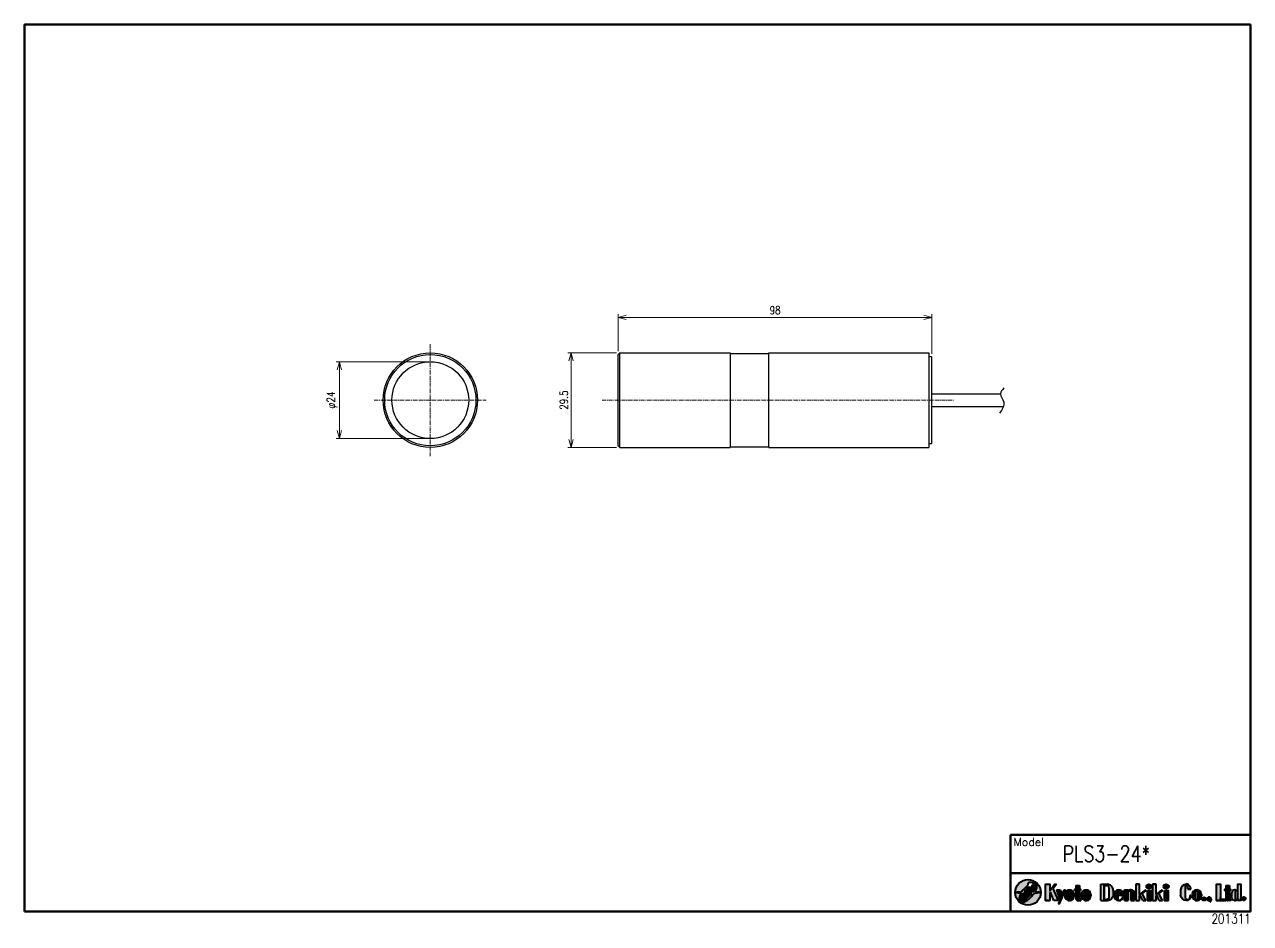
# Model space of a CAD drawing. Header units: millimetres. Extents: x 4 to 387, y 0 to 281.
import ezdxf

# ---------------------------------------------------------------- set-up
doc = ezdxf.new("R2010")
doc.units = ezdxf.units.MM
doc.linetypes.add('CENTER', pattern=[2, 1.25, -0.25, 0.25, -0.25])
doc.layers.get('0').update_dxf_attribs({"lineweight": 30})
doc.layers.get('Defpoints').update_dxf_attribs({"lineweight": 9})
for name, color, linetype, lineweight in [('0 @ 1', 7, 'Continuous', 30), ('2KD_寸法１', 7, 'Continuous', 15), ('2KD_寸法１ @ 1', 7, 'Continuous', 15), ('AUX', 7, 'Continuous', 40)]:
    doc.layers.add(name, color=color, linetype=linetype, lineweight=lineweight)
doc.styles.get("Standard").update_dxf_attribs({"font": 'simplex.shx', "width": 0.8, "bigfont": 'extfont.shx'})
doc.dimstyles.new('KD-STD', dxfattribs={"dimscale": 0, "dimtxt": 2.5, "dimasz": 2.5, "dimexe": 1, "dimexo": 1, "dimgap": 1, "dimtad": 1, "dimdsep": 46, "dimtxsty": 'Standard', "dimblk": 'OPEN30', "dimcen": 0, "dimadec": 0, "dimazin": 0, "dimtfac": 1, "dimtmove": 0, "dimatfit": 3, "dimldrblk": 'OPEN30', "dimfxl": 1, "dimtfill": 1, "dimtolj": 1, "dimtzin": 0, "dimlwd": 15, "dimlwe": 15, "dimarcsym": 0})

# ---------------------------------------------------------------- blocks, each defined once
blk = doc.blocks.new('A$C58A435ED')
h = blk.add_hatch(color=256)
edge = h.paths.add_edge_path()
edge.add_ellipse((3.773587198117354, 4.196817087367676), major_axis=(2.361812504366488, 2.716954488801899), ratio=0.3819444444444653, start_angle=36.91420710907818, end_angle=132.4984448425061, ccw=False)
edge.add_arc((4.65000007218421, 6.399999378670387), 0.7500000000000107, 47.716325140725814, 192.9194600169402, ccw=False)
edge.add_ellipse((3.773587198117354, 4.196817087367676), major_axis=(2.361812504366659, 2.716954488802064), ratio=0.3819444444444362, start_angle=355.11932142212606, end_angle=374.4018947975413, ccw=False)
edge.add_ellipse((4.226412946251002, 3.803181669973355), major_axis=(2.361812504366308, 2.716954488802097), ratio=0.3819444444444228, start_angle=320.8704270941839, end_angle=364.8806785778694, ccw=False)
edge.add_arc((4.000000072180421, -35.9000006213288), 40.09999999999967, 84.27518954777139, 86.89867012710249, ccw=False)
edge.add_arc((4.000000072184041, 3.999999378670507), 3.999999999999948, 2.29e-13, 180.0000000000002)
edge.add_arc((4.000000072404037, -35.90000062387292), 40.10000000255265, 92.83887678115929, 95.7248104521737, ccw=False)
h = blk.add_hatch(color=256)
edge = h.paths.add_edge_path()
edge.add_arc((4.000000072184093, 3.999999378670505), 4, 180, 360)
edge.add_arc((4.000000072183813, 43.89999937867018), 40.09999999999969, 272.8388767810273, 275.7248104522239, ccw=False)
edge.add_ellipse((4.226412946251002, 3.803181669973355), major_axis=(2.361812504366427, 2.716954488802093), ratio=0.3819444444444074, start_angle=175.1193214221273, end_angle=312.49844484255107, ccw=False)
edge.add_ellipse((3.773587198117354, 4.196817087367676), major_axis=(2.361812504366707, 2.716954488802058), ratio=0.3819444444444306, start_angle=140.8704270940551, end_angle=184.8806785778792, ccw=False)
edge.add_arc((4.000000071549385, 43.89999937191472), 40.0999999932146, 264.27518954771597, 266.89867012749494, ccw=False)
h = blk.add_hatch(color=256)
edge = h.paths.add_edge_path(flags=17)
edge.add_ellipse((4.226412946251002, 3.803181669973355), major_axis=(2.361812504366427, 2.716954488802093), ratio=0.3819444444444074, start_angle=130.1847318245594, end_angle=175.1193214221273)
edge.add_ellipse((3.773587198117354, 4.196817087367676), major_axis=(2.361812504366707, 2.716954488802058), ratio=0.3819444444444306, start_angle=184.8806785778791, end_angle=296.5044053362664)
edge.add_arc((4.00000007189953, 43.89999937834407), 40.0999999996636, 267.87584705502576, 271.7647178677285, ccw=False)
h = blk.add_hatch(color=256)
edge = h.paths.add_edge_path(flags=17)
edge.add_ellipse((3.773587198117354, 4.196817087367676), major_axis=(2.361812504366659, 2.716954488802064), ratio=0.3819444444444362, start_angle=310.1847318245495, end_angle=355.1193214221261)
edge.add_ellipse((4.226412946251002, 3.803181669973355), major_axis=(2.361812504366308, 2.716954488802097), ratio=0.3819444444444228, start_angle=364.8806785778694, end_angle=376.9172569597255)
edge.add_arc((4.64590059936633, 6.440648230716468), 0.7832318979547827, -118.93200922835058, 3.650290310823493, ccw=False)
edge.add_ellipse((4.226412946251002, 3.803181669973355), major_axis=(2.361812504366481, 2.716954488802258), ratio=0.3819444444443969, start_angle=39.80897284039416, end_angle=116.5044053354679)
edge.add_arc((4.000000072202564, -35.90000062130313), 40.09999999997294, 87.87584705466139, 91.76471786731457, ccw=False)
blk.add_circle((4.000000072184093, 3.999999378670509), 4)
for centre, radius, start, end in [((4.000000072403906, -35.90000062387293), 40.10000000255266, 92.83887678115978, 95.72481045217431), ((4.000000071594456, 43.8999993719102), 40.09999999321459, 264.2751895476506, 266.8986701274294), ((4.000000072184036, -35.90000062130243), 40.09999999997295, 87.87584705463547, 91.76471786728702), ((4.65000007218407, 6.399999378670521), 0.7500000000000107, 46.19320078363318, 192.9194600169539), ((4.645900599366655, 6.44064823071632), 0.7832318979547827, 241.0679907715483, 3.650290310844553), ((4.000000072184093, 43.8999993786702), 40.09999999999969, 272.8388767810261, 275.7248104522234), ((4.000000072184093, -35.90000062132919), 40.09999999999969, 84.2751895477766, 86.89867012710823), ((4.000000072178096, 43.89999937833407), 40.09999999966357, 267.8758470546274, 271.7647178673098)]:
    blk.add_arc(centre, radius, start, end)
for centre, major_axis, ratio, start_param, end_param in [((3.773587198117354, 4.196817087367676), (2.361812504366706, 2.716954488802057), 0.3819444444444307, 2.009737126425152, 4.90060175554776), ((4.226412946251002, 3.803181669973355), (2.361812504366427, 2.716954488802093), 0.3819444444444074, 1.882850231053828, 5.04903576379776), ((3.773587198117354, 4.196817087367676), (2.361812504366488, 2.716954488801899), 0.3819444444444653, 1.100419841322928, 1.907443110207523), ((4.226412946251002, 3.803181669973355), (2.361812504366481, 2.716954488802258), 0.3819444444443969, 1.141079770981902, 1.759009101951536), ((3.773587198117354, 4.196817087367676), (2.361812504366659, 2.716954488802064), 0.3819444444444362, 5.024442884643541, 6.875096460284401), ((4.226412946251002, 3.803181669973355), (2.361812504366308, 2.716954488802097), 0.3819444444444228, 5.151329780016704, 6.969419591022086)]:
    blk.add_ellipse(centre, major_axis=major_axis, ratio=ratio, start_param=start_param, end_param=end_param)
blk = doc.blocks.new('A$C7F8063EA')
for points in [[(2.398777864283431, 4.829663306420513), (3.406328365880199, 6.169453883368078), (2.921754663084811, 6.169453883368085), (1.291720739670836, 4.051868400267174), (1.291720739670836, 6.170772863426478), (1.1133674889e-06, 6.170772863426471), (1.1133674889e-06, 1.050815427120141), (1.291720739670836, 1.050815427120141), (1.291720739670836, 3.357553768141244), (1.525719458847731, 3.668713634047847), (2.591814308545053, 1.057822508680139), (4.056205566284461, 1.057822508680146)], [(4.514313398489295, 1.134349005860251), (4.055858601252566, 5.019028322e-07), (4.378142334187486, 5.019028322e-07), (6.169417419713028, 4.408012072126439), (5.837386979518782, 4.40801207212644), (5.183398294731592, 2.789856714902839), (4.539052240885665, 4.408012072126438), (3.400905575323575, 4.408012072126438)], [(28.2337426024219, 6.170772863426464), (28.2337426024219, 1.050815427120142), (29.36610001997861, 1.050815427120141), (29.36610001997861, 2.640654124072921), (29.54453348874947, 2.786386900192896), (30.33980663270284, 1.050815427120113), (31.31894397160024, 1.050815427120113), (30.19566787494091, 3.318190840230171), (31.31251927078347, 4.230361945521053), (31.1496955754422, 4.408012072126442), (29.36610001997859, 2.99519422866465), (29.36610001997861, 6.170772863426463)], [(31.7998258105149, 4.229761809594492), (31.7998258105149, 1.050815427120141), (32.941005496245, 1.050815427120141), (32.941005496245, 4.229761809594492)], [(33.41618775227426, 6.170772863426464), (33.41618775227426, 1.050815427120142), (34.54854516983096, 1.050815427120141), (34.54854516983096, 2.640654124072923), (34.72697863860179, 2.786386900192901), (35.52225178255519, 1.050815427120127), (36.50138912145259, 1.05081542712012), (35.3781130247933, 3.318190840230151), (36.49496442063583, 4.23036194552105), (36.33214072529455, 4.408012072126442), (34.54854516983095, 2.995194228664646), (34.54854516983096, 6.170772863426464)], [(37.15768712419095, 4.229761809594491), (37.15768712419095, 1.050815427120141), (38.29886680992104, 1.050815427120141), (38.29886680992104, 4.229761809594492)], [(53.38047412418291, 6.170772863426464), (53.38047412418291, 1.050815427120141), (54.68106029502587, 1.050815427120141), (56.29751894606171, 1.050815427120142), (56.2975189460617, 1.410965188043746), (54.68106029502588, 1.410965188043746), (54.68106029502586, 6.170772863426464)]]:
    blk.add_hatch(color=256).paths.add_polyline_path(points)
h = blk.add_hatch(color=256)
h.paths.add_polyline_path([(6.000321070772656, 2.499626550424913, 0.9930558690252096), (8.918576991429632, 2.499862088220886), (8.918509413660729, 2.92878370181117, 1.006911414223633), (6.000321070772656, 2.948883291135963)])
h.paths.add_polyline_path([(7.130185689228994, 3.905856913461114, -1.045169310724598), (7.77891868472426, 3.87718728444978), (7.77891868472426, 1.587942342862924, -1.045169310724602), (7.130185689228994, 1.559272713851591)], flags=16)
h = blk.add_hatch(color=256)
edge = h.paths.add_edge_path()
edge.add_line((9.410215178256747, 4.230645526233281), (9.410215178256747, 1.759668284966215))
edge.add_ellipse((10.04980428069029, 1.75966828496621), major_axis=(4.547e-13, 0.7088528578460683), ratio=0.9022875415597713, start_angle=90.00000000003674, end_angle=180.0000000000367)
edge.add_line((10.04980428069029, 1.050815427120141), (11.02797277711079, 1.050815427120142))
edge.add_line((11.02797277711079, 1.050815427120142), (11.02797277711079, 1.40698119093291))
edge.add_ellipse((11.0280585437481, 1.935287182282309), major_axis=(2.477e-13, -0.528314164912672), ratio=0.9180339373020796, start_angle=270, end_angle=359.9999999999731, ccw=False)
edge.add_line((10.54304821080086, 1.93528718228209), (10.54304821080086, 4.230645526233274))
edge.add_line((10.54304821080086, 4.230645526233274), (10.86662624025985, 4.230645526233274))
edge.add_line((10.86662624025985, 4.230645526233274), (10.86662624025985, 4.585329156267562))
edge.add_line((10.86662624025985, 4.585329156267562), (10.54304821080086, 4.585329156267562))
edge.add_line((10.54304821080086, 4.585329156267562), (10.54304821080086, 5.814038219401482))
edge.add_line((10.54304821080086, 5.814038219401482), (9.410215178256747, 5.814038219401481))
edge.add_line((9.410215178256747, 5.814038219401481), (9.410215178256747, 4.585329156267562))
edge.add_line((9.410215178256747, 4.585329156267562), (9.089058107054825, 4.585329156267562))
edge.add_line((9.089058107054825, 4.585329156267562), (9.089058107054825, 4.230645526233274))
edge.add_line((9.089058107054825, 4.230645526233274), (9.410215178256747, 4.230645526233281))
h = blk.add_hatch(color=256)
h.paths.add_polyline_path([(12.65960897724608, 4.408012072126425), (12.63950891116084, 4.408012072126425, 0.4121976711162861), (11.19039555284587, 2.948883291135956), (11.19039555284587, 2.499626550424916, 0.9930558690252096), (14.10865147350284, 2.499862088220879), (14.10858389573397, 2.928783701811163, 0.416232331284715)])
h.paths.add_polyline_path([(12.32026017130221, 3.905856913461107, -1.045169310724598), (12.96899316679747, 3.877187284449773), (12.96899316679747, 1.587942342862917, -1.045169310724602), (12.32026017130221, 1.559272713851584)], flags=16)
h = blk.add_hatch(color=256)
edge = h.paths.add_edge_path()
edge.add_line((17.19864840931359, 1.050815427120141), (19.30238706350838, 1.050815427120141))
edge.add_ellipse((19.30238706350838, 2.973983978213254), major_axis=(0, -1.923168551093112), ratio=0.9305592290321637, start_angle=0, end_angle=90)
edge.add_line((21.09200930771249, 2.973983978213246), (21.09200930771249, 4.247604312333308))
edge.add_ellipse((19.30238706350838, 4.247604312333351), major_axis=(0, 1.923168551093112), ratio=0.9305592290321637, start_angle=270, end_angle=360)
edge.add_line((19.30238706350838, 6.170772863426464), (17.19864840931359, 6.170772863426464))
edge.add_line((17.19864840931359, 6.170772863426464), (17.19864840931359, 1.050815427120141))
edge = h.paths.add_edge_path(flags=16)
edge.add_line((18.32791822793343, 5.812326842775746), (19.14476182150094, 5.812326842775746))
edge.add_ellipse((19.14282603210222, 5.112001191007038), major_axis=(0, 0.7003256517687078), ratio=0.929745631167618, start_angle=270, end_angle=359.83893227171643, ccw=False)
edge.add_line((19.79395074722879, 5.112001191007015), (19.79395074722879, 2.109587099539584))
edge.add_ellipse((19.14282603210222, 2.109587099539567), major_axis=(0, -0.7003256517687078), ratio=0.929745631167618, start_angle=0.16106772828362637, end_angle=90, ccw=False)
edge.add_line((19.14476182150094, 1.409261447770859), (18.32791822793342, 1.409261447770859))
edge.add_line((18.32791822793342, 1.409261447770859), (18.32791822793343, 5.812326842775746))
h = blk.add_hatch(color=256)
edge = h.paths.add_edge_path()
edge.add_line((22.87629842648083, 4.408012072126447), (22.85619836039664, 4.408012072126439))
edge.add_arc((22.86624839343847, 2.948883291135963), 1.459163391357833, 90.39462957571416, 180)
edge.add_line((21.40708500208063, 2.948883291135963), (21.40708500208063, 2.506948753458312))
edge.add_arc((22.86992492511266, 2.513573222781768), 1.462854922406916, 180.2594621142477, 269.3397493728856)
edge.add_line((22.85306802025838, 1.050815427120134), (22.88678182996658, 1.050815427120134))
edge.add_arc((22.86992492511266, 2.513573222781772), 1.462854922406917, 270.6602506271005, 354.2193550323094)
edge.add_line((24.32534092273761, 2.366234165273212), (24.07787818271213, 2.366234165273212))
edge.add_ellipse((22.87629842648084, 2.366234165273212), major_axis=(-1.201579756231282, 0), ratio=0.9416571348462468, start_angle=90.17744929209329, end_angle=180, ccw=False)
edge.add_arc((22.86194962053696, 1.55927271385159), 0.3249999999999886, 179.9999999999999, 276.5641418440151, ccw=False)
edge.add_line((22.53694962053697, 1.559272713851591), (22.53694962053698, 2.732564813656352))
edge.add_line((22.53694962053698, 2.732564813656352), (24.32530421539708, 2.732846573795441))
edge.add_line((24.32530421539708, 2.732846573795441), (24.32527334496871, 2.92878370181117))
edge.add_arc((22.86624839343845, 2.948883291135975), 1.459163391357833, 359.2107408485284, 449.6053704242639)
h.paths.add_polyline_path([(22.53694962053697, 3.091152624663407), (22.53694962053697, 3.905856913461114, -1.045169310724599), (23.18568261603224, 3.877187284449781), (23.18568261603223, 3.091152624663408)], flags=16)
h = blk.add_hatch(color=256)
edge = h.paths.add_edge_path()
edge.add_line((24.66529301484071, 4.408012072126438), (24.6652930148407, 1.050815427120141))
edge.add_line((24.6652930148407, 1.050815427120141), (25.7938026291772, 1.050815427120141))
edge.add_line((25.7938026291772, 1.050815427120141), (25.79380262917721, 3.722369965857063))
edge.add_ellipse((26.21745473022793, 3.722369965857069), major_axis=(0.3767525711955679, 0.2169528969146351), ratio=0.9078835970869166, start_angle=60.06451933352412, end_angle=150.0645193335241, ccw=False)
edge.add_ellipse((26.21745473022793, 3.722369965857069), major_axis=(0, 0.4036375748992214), ratio=0.9656734174228072, start_angle=270, end_angle=360, ccw=False)
edge.add_line((26.60723680658112, 3.722369965857049), (26.60723680658112, 1.050815427120141))
edge.add_line((26.60723680658112, 1.050815427120141), (27.74030374813492, 1.050815427120142))
edge.add_line((27.74030374813492, 1.050815427120142), (27.74030374813492, 3.358657917323952))
edge.add_ellipse((26.76900827813415, 3.358657917323853), major_axis=(0, 1.049354154802585), ratio=0.9256126404564504, start_angle=270, end_angle=360)
edge.add_ellipse((26.76900827813415, 4.015239595457842), major_axis=(-0.9752056489569438, 0), ratio=0.4027586151584507, start_angle=270, end_angle=360)
edge.add_line((25.79380262917721, 4.015239595457812), (25.79380262917721, 4.232333820707942))
edge.add_line((25.79380262917721, 4.232333820707942), (25.63367631766278, 4.408012072126439))
edge.add_line((25.63367631766278, 4.408012072126439), (24.66529301484071, 4.408012072126438))
h = blk.add_hatch(color=256)
edge = h.paths.add_edge_path()
edge.add_ellipse((32.28084409635221, 5.463593461529853), major_axis=(-0.8029901400914241, 0), ratio=0.8806825471307714, start_angle=0, end_angle=360)
h = blk.add_hatch(color=256)
edge = h.paths.add_edge_path()
edge.add_ellipse((37.63870541002825, 5.463593461529853), major_axis=(-0.8029901400914241, 0), ratio=0.8806825471307714, start_angle=0, end_angle=360)
h = blk.add_hatch(color=256)
edge = h.paths.add_edge_path()
edge.add_arc((44.03210335415496, 5.389742119339189), 0.4022708682637131, 0, 180, ccw=False)
edge.add_line((44.43437422241868, 5.389742119339189), (44.43437422241869, 4.585540193077122))
edge.add_line((44.43437422241869, 4.585540193077122), (45.39805205564927, 4.585540193077122))
edge.add_ellipse((44.03210335415496, 4.585540193077122), major_axis=(0, 1.585232670349341), ratio=0.8616707988949573, start_angle=270, end_angle=360)
edge.add_ellipse((44.03210335415496, 4.404088106452945), major_axis=(-1.843641580901476, 0), ratio=0.9582582511019692, start_angle=270.0000000000004, end_angle=360)
edge.add_line((42.18846177325349, 4.404088106452868), (42.18846177325349, 2.817500184093672))
edge.add_ellipse((44.03210335415496, 2.81750018409366), major_axis=(-1.843641580901476, 0), ratio=0.9582582511019692, start_angle=0, end_angle=89.99999999999957)
edge.add_ellipse((44.03210335415496, 2.639975360593325), major_axis=(0, -1.589159933473183), ratio=0.859541366934012, start_angle=0, end_angle=90)
edge.add_line((45.39805205564928, 2.639975360593325), (45.07598273930716, 2.639975360593325))
edge.add_line((45.07598273930716, 2.639975360593325), (45.07598273930716, 2.101617162536902))
edge.add_ellipse((44.45224876929251, 2.101617162536967), major_axis=(0, -0.68893955641488), ratio=0.9053536906204902, start_angle=0, end_angle=90, ccw=False)
edge.add_line((44.45224876929251, 1.412677606122088), (44.13368029113917, 1.412677606122088))
edge.add_ellipse((44.13368029113917, 1.929035216805459), major_axis=(4.547e-13, 0.5163576106833716), ratio=0.9757729814054631, start_angle=90.00000000005042, end_angle=180.0000000000504, ccw=False)
edge.add_line((43.62983248589126, 1.929035216805386), (43.62983248589126, 5.389742119339189))
h = blk.add_hatch(color=256)
h.paths.add_polyline_path([(45.74534481770922, 2.499626550424377, 0.4093568311612341), (47.19052061992356, 1.05081542712012), (47.21842329482851, 1.05081542712012, 0.4094039504209535), (48.6636007383662, 2.499862088220879), (48.66353316059729, 2.928783701811163, 1.006911414223785), (45.74534481770922, 2.948883291135956)])
h.paths.add_polyline_path([(46.87520943616556, 3.905856913461107, -1), (47.52520943616554, 3.905856913461107), (47.52520943616554, 1.559272713851584, -1), (46.87520943616556, 1.559272713851584)], flags=16)
h = blk.add_hatch(color=256)
edge = h.paths.add_edge_path()
edge.add_line((56.01527129174201, 4.230645526233274), (56.33642836294391, 4.230645526233274))
edge.add_line((56.33642836294391, 4.230645526233274), (56.33642836294392, 1.759668284966186))
edge.add_ellipse((56.97601746537748, 1.75966828496621), major_axis=(4.547e-13, 0.7088528578460683), ratio=0.9022875415597713, start_angle=90.00000000003674, end_angle=180.0000000000367)
edge.add_line((56.97601746537747, 1.050815427120141), (57.95418596179797, 1.050815427120141))
edge.add_line((57.95418596179797, 1.050815427120141), (57.95418596179797, 1.406981190932909))
edge.add_ellipse((57.95427172843528, 1.935287182282309), major_axis=(2.477e-13, -0.528314164912672), ratio=0.9180339373020796, start_angle=270, end_angle=359.9999999999731, ccw=False)
edge.add_line((57.46926139548805, 1.935287182282004), (57.46926139548805, 4.230645526233275))
edge.add_line((57.46926139548805, 4.230645526233275), (57.79283942494704, 4.230645526233274))
edge.add_line((57.79283942494704, 4.230645526233274), (57.79283942494704, 4.585329156267562))
edge.add_line((57.79283942494704, 4.585329156267562), (57.46926139548804, 4.585329156267562))
edge.add_line((57.46926139548804, 4.585329156267562), (57.46926139548805, 5.814038219401482))
edge.add_line((57.46926139548805, 5.814038219401482), (56.33642836294391, 5.814038219401482))
edge.add_line((56.33642836294391, 5.814038219401482), (56.33642836294394, 4.585329156267562))
edge.add_line((56.33642836294394, 4.585329156267562), (56.01527129174201, 4.585329156267562))
edge.add_line((56.01527129174201, 4.585329156267562), (56.01527129174201, 4.230645526233274))
h = blk.add_hatch(color=256)
edge = h.paths.add_edge_path()
edge.add_line((61.00913571780711, 6.170772863426463), (60.03930686129979, 6.170772863426464))
edge.add_line((60.03930686129979, 6.170772863426464), (60.0393068612998, 3.967246375105668))
edge.add_ellipse((59.37071800628541, 3.154375721908309), major_axis=(-4.11812363e-07, -1.253636350218062), ratio=0.7005460842986974, start_angle=140.5626067664118, end_angle=180.0000188213667)
edge.add_line((59.37071800628405, 4.408012072126439), (58.96088035646851, 4.408012072126439))
edge.add_ellipse((58.96088035646721, 3.154375721908309), major_axis=(4.11812363e-07, -1.253636350218062), ratio=0.7005460842986974, start_angle=179.9999811786333, end_angle=269.9999811786645)
edge.add_line((58.08265032018742, 3.154375721909497), (58.08265032018739, 2.304451777337887))
edge.add_ellipse((58.96088035646721, 2.304451777338201), major_axis=(4.11812363e-07, 1.253636350218062), ratio=0.7005460842986974, start_angle=90.00001882133549, end_angle=180.0000188213667)
edge.add_line((58.96088035646788, 1.050815427120141), (59.37071800628475, 1.050815427120141))
edge.add_ellipse((59.37071800628541, 2.304451777338201), major_axis=(-4.11812363e-07, 1.253636350218062), ratio=0.7005460842986974, start_angle=179.9999811786333, end_angle=219.4373932335881)
edge.add_line((60.03930686129979, 1.491581124140838), (60.03930686129979, 1.050815427120141))
edge.add_line((60.03930686129979, 1.050815427120141), (61.00913571780711, 1.050815427120141))
edge.add_line((61.00913571780711, 1.050815427120141), (61.00913571780711, 6.170772863426463))
h.paths.add_polyline_path([(60.03930686129979, 1.735331915351252, -1), (59.21817327816597, 1.735331915351252), (59.21817327816597, 3.761385435440615, -1), (60.03930686129979, 3.761385435440615)], flags=16)
h = blk.add_hatch(color=256)
edge = h.paths.add_edge_path()
edge.add_ellipse((49.47965902708938, 1.582242384970413), major_axis=(-0.6495263368888118, 0), ratio=0.8208718778531608, start_angle=0, end_angle=360)
h = blk.add_hatch(color=256)
edge = h.paths.add_edge_path()
edge.add_ellipse((51.10382881327996, 1.582242384970413), major_axis=(-0.6495263368888118, 0), ratio=0.8208718778531608, start_angle=178.5690149176314, end_angle=477.542772379198)
edge.add_ellipse((51.25689893715616, 1.101706482423878), major_axis=(0, -0.4085205769865751), ratio=0.251102208153783, start_angle=0, end_angle=84.64326370635717, ccw=False)
edge.add_ellipse((51.25689893715616, 1.413106612160845), major_axis=(0, -0.7199207067235417), ratio=0.7312706617840086, start_angle=0, end_angle=90)
edge.add_ellipse((51.69606463323384, 1.413106612160845), major_axis=(0, 0.2018800132245815), ratio=0.432391469396966, start_angle=270, end_angle=339.5603886802153)
edge.add_ellipse((51.69606463323384, 1.413106612160845), major_axis=(0, 0.2018800132245815), ratio=0.432391469396966, start_angle=339.5603886802153, end_angle=340.2548236015122, ccw=False)
h = blk.add_hatch(color=256)
edge = h.paths.add_edge_path()
edge.add_ellipse((61.97248607229494, 1.654709356403827), major_axis=(-0.5819461302032778, 0), ratio=0.9599134801484431, start_angle=0, end_angle=360)
for p, q in [((1.1133674889e-06, 6.170772863426464), (1.291720739670836, 6.170772863426464)), ((2.921754663084811, 6.169453883368078), (1.291720739670836, 4.05186840026716)), ((3.406328365880199, 6.169453883368078), (2.398777864283459, 4.82966330642052)), ((4.056205566284461, 1.057822508680146), (2.398777864283459, 4.82966330642052)), ((2.921754663084811, 6.169453883368078), (3.406328365880199, 6.169453883368078)), ((3.400905575323577, 4.408012072126439), (4.514313398489292, 1.134349005860258)), ((3.400905575323577, 4.408012072126439), (4.539052240885666, 4.408012072126439)), ((3.400905575323577, 4.408012072126439), (4.539052240885666, 4.408012072126439)), ((4.378142334187486, 5.019028322e-07), (6.169417419713028, 4.408012072126439)), ((4.539052240885666, 4.408012072126439), (5.187514291777461, 2.779520153314024)), ((5.183398294731603, 2.789856714902867), (5.837386979518782, 4.408012072126439)), ((5.837386979518782, 4.408012072126439), (6.169417419713028, 4.408012072126439)), ((9.089058107054825, 4.585329156267562), (9.089058107054825, 4.230645526233274)), ((9.089058107054825, 4.585329156267562), (9.089058107054825, 4.230645526233274)), ((9.089058107054825, 4.230645526233274), (9.410215178256777, 4.230645526233281)), ((9.089058107054825, 4.230645526233274), (9.410215178256747, 4.230645526233281)), ((9.410215178256747, 5.814038219401481), (10.54304821080086, 5.814038219401481)), ((9.410215178256747, 5.814038219401481), (9.410215178256747, 4.585329156267562)), ((9.410215178256747, 4.230645526233281), (9.410215178256747, 1.75966828496621)), ((10.54304821080086, 5.814038219401481), (10.54304821080086, 4.585329156267562)), ((10.54304821080089, 4.230645526233281), (10.86662624025985, 4.230645526233274)), ((10.54304821080086, 4.230645526233274), (10.86662624025985, 4.230645526233274)), ((10.54304821080086, 4.230645526233274), (10.54304821080086, 1.935287182282081)), ((12.63950891116065, 4.408012072126425), (12.65960897724608, 4.408012072126425)), ((17.19864840931359, 6.170772863426464), (19.30238706350838, 6.170772863426464)), ((17.19864840931359, 1.050815427120141), (17.19864840931359, 6.170772863426464)), ((17.19864840931359, 1.050815427120141), (17.19864840931359, 6.170772863426464)), ((17.19864840931359, 6.170772863426464), (19.30238706350838, 6.170772863426464)), ((18.32791822793342, 5.812326842775746), (18.32791822793342, 1.406412450844982)), ((18.32791822793342, 1.406412450844982), (18.32791822793342, 5.812326842775746)), ((18.32791822793342, 5.812326842775746), (19.1447947662723, 5.812326842775746)), ((19.79395074722879, 5.112001191007038), (19.79395074722879, 2.109587099539567)), ((21.09200930771249, 4.247604312333351), (21.09200930771249, 2.973983978213254)), ((22.85619836039692, 4.408012072126439), (22.87629842648084, 4.408012072126446)), ((24.6652930148407, 4.408012072126439), (25.63367631766278, 4.408012072126439)), ((24.6652930148407, 1.050815427120141), (24.6652930148407, 4.408012072126439)), ((24.6652930148407, 4.408012072126439), (25.63367631766278, 4.408012072126439)), ((24.6652930148407, 4.408012072126439), (25.63367631766278, 4.408012072126439)), ((24.6652930148407, 1.050815427120141), (24.6652930148407, 4.408012072126439)), ((24.6652930148407, 4.408012072126439), (25.63367631766278, 4.408012072126439)), ((25.79380262917721, 4.232333820707935), (25.63367631766278, 4.408012072126439)), ((25.79380262917721, 4.232333820707935), (25.63367631766278, 4.408012072126439)), ((25.79380262917721, 4.015239595457842), (25.79380262917721, 4.232333820707935)), ((25.79380262917721, 4.015239595457842), (25.79380262917721, 4.232333820707935)), ((25.79380262917721, 4.232333820707935), (25.79380262917721, 4.015239595457842)), ((28.2337426024219, 6.170772863426456), (29.36610001997861, 6.170772863426456)), ((28.2337426024219, 6.170772863426456), (28.2337426024219, 1.050815427120141)), ((29.36610001997861, 6.170772863426464), (28.2337426024219, 6.170772863426464)), ((29.36610001997861, 2.995194228664651), (29.36610001997861, 6.170772863426464)), ((31.15275941671871, 4.410438995434105), (29.36610001997861, 2.995194228664651)), ((31.31251927078347, 4.230361945521053), (30.19566787494091, 3.318190840230172)), ((31.1496955754422, 4.408012072126439), (31.31251927078347, 4.230361945521053)), ((33.41618775227426, 6.170772863426449), (34.54854516983096, 6.170772863426456)), ((33.41618775227426, 6.170772863426449), (33.41618775227426, 1.050815427120141)), ((34.54854516983096, 6.170772863426464), (33.41618775227426, 6.170772863426464)), ((34.54854516983096, 2.995194228664665), (34.54854516983096, 6.170772863426464)), ((36.33520456657107, 4.410438995434105), (34.54854516983096, 2.995194228664651)), ((36.49496442063583, 4.230361945521053), (35.37811302479332, 3.318190840230172)), ((36.33214072529455, 4.408012072126439), (36.49496442063583, 4.230361945521053)), ((37.46328924620457, 6.170772863426449), (37.63870541002825, 6.170772863426449)), ((37.46328924620457, 6.153692582305005), (37.46328924620457, 6.170772863426464)), ((37.46328924620457, 4.756414059633243), (37.46328924620457, 4.773494340754702)), ((42.18846177325349, 4.404088106452945), (42.18846177325349, 4.408012072126439)), ((42.18846177325349, 4.404088106452945), (42.18846177325349, 2.81750018409366)), ((43.62983248589126, 5.389742119339189), (43.62983248589126, 1.929035216805459)), ((43.62983248589126, 5.389742119339189), (43.62983248589126, 1.929035216805459)), ((44.43437422241868, 4.585540193077122), (44.43437422241868, 5.389742119339189)), ((44.43437422241868, 4.585540193077122), (44.43437422241868, 5.389742119339189)), ((45.39805205564926, 4.585540193077122), (44.43437422241868, 4.585540193077122)), ((44.43437422241868, 4.585540193077122), (45.39805205564926, 4.585540193077122)), ((53.38047412418291, 6.170772863426456), (54.68106029502587, 6.170772863426456)), ((56.01527129174201, 4.585329156267562), (56.01527129174201, 4.230645526233274)), ((56.01527129174201, 4.585329156267562), (56.01527129174201, 4.230645526233274)), ((56.01527129174201, 4.230645526233274), (56.33642836294393, 4.230645526233274)), ((56.01527129174201, 4.230645526233274), (56.33642836294393, 4.230645526233274)), ((56.33642836294393, 5.814038219401481), (57.46926139548804, 5.814038219401481)), ((56.33642836294393, 5.814038219401481), (56.33642836294393, 4.585329156267562)), ((56.33642836294391, 4.230645526233274), (56.33642836294393, 1.75966828496621)), ((57.46926139548804, 5.814038219401481), (57.46926139548804, 4.585329156267562)), ((57.46926139548804, 4.230645526233274), (57.79283942494704, 4.230645526233274)), ((57.46926139548804, 4.230645526233274), (57.79283942494704, 4.230645526233274)), ((57.46926139548804, 4.230645526233274), (57.46926139548804, 1.935287182282081)), ((59.37071800628473, 4.408012072126439), (58.9608803564679, 4.408012072126439)), ((60.03930686129982, 6.170772863426464), (61.00913571780711, 6.170772863426464)), ((60.03930686129976, 6.170772863426464), (61.00913571780711, 6.170772863426464)), ((1.1133674889e-06, 1.050815427120141), (1.291720739670836, 1.050815427120141)), ((1.525719458847731, 3.668713634047854), (1.291720739670836, 3.357553768141229)), ((2.591814308545053, 1.057822508680146), (1.525719458847731, 3.668713634047854)), ((4.056205566284461, 1.057822508680146), (2.591814308545053, 1.057822508680146)), ((4.055858601252566, 5.019028322e-07), (4.514313398489292, 1.134349005860244)), ((4.055858601252566, 5.019028322e-07), (4.378142334187486, 5.019028322e-07)), ((6.000321070772656, 2.948883291135963), (6.000321070772656, 2.52019769210505)), ((8.918509413660729, 2.92878370181117), (8.918576991429632, 2.499862088220886)), ((10.04980428069021, 1.050815427120141), (11.0280585437481, 1.050815427120134)), ((11.0280585437481, 1.050815427120141), (10.04980428068984, 1.050815427120141)), ((11.02797277711079, 1.406973017369637), (11.02797277711079, 1.050815427120141)), ((11.0280585437481, 1.406973017369637), (11.0280585437481, 1.050815427120141)), ((11.0280585437481, 1.050815427120141), (11.0280585437481, 1.050815427120141)), ((11.19039555284587, 2.948883291135956), (11.19039555284587, 2.520197692105043)), ((12.65960897724611, 1.050815427120141), (12.66347402996737, 1.050815427120141)), ((14.10858389573397, 2.928783701811163), (14.10865147350284, 2.499862088220879)), ((17.19864840931359, 1.050815427120141), (19.30238706350838, 1.050815427120141)), ((17.19864840931359, 1.050815427120141), (19.30099920337989, 1.050815427120141)), ((18.32791822793342, 1.409261447770859), (19.1447947662723, 1.409261447770859)), ((21.40708500208063, 2.948883291135963), (21.40708500208063, 2.52019769210505)), ((22.53694962053697, 3.091152624663408), (23.18568261603224, 3.091152624663408)), ((22.53694962053697, 2.732564813656352), (24.32530421539713, 2.732846573795441)), ((22.85306802025866, 1.050815427120134), (22.88678182996648, 1.050815427120134)), ((22.87629842648084, 1.050815427120141), (22.87629842648084, 1.050732184770311)), ((24.07787818271214, 2.366234165273212), (24.32530713385319, 2.366234165273212)), ((24.32527334496871, 2.92878370181117), (24.32530421539707, 2.732846573795441)), ((24.6652930148407, 1.05081542712012), (25.79380262917721, 1.050815427120113)), ((24.6652930148407, 1.050815427120141), (25.79380262917724, 1.050815427120141)), ((25.79380262917721, 1.050815427120141), (25.79380262917721, 3.722369965857069)), ((25.79380262917721, 1.050815427120141), (25.79380262917721, 3.722369965857097)), ((26.60723680658112, 1.050815427120134), (26.60723680658112, 3.722369965857069)), ((26.60723680658112, 1.050815427120141), (26.60723680658112, 3.722369965857069)), ((26.60723680658112, 1.050815427120113), (27.74030374813492, 1.050815427120113)), ((26.60723680658112, 1.050815427120141), (27.74030374813492, 1.050815427120141)), ((27.74030374813492, 1.050815427120141), (27.74030374813492, 3.358657917323853)), ((27.74030374813492, 1.050815427120141), (27.74030374813492, 3.358657917323853)), ((28.2337426024219, 1.050815427120113), (29.36610001997861, 1.050815427120113)), ((28.2337426024219, 1.050815427120141), (29.36610001997861, 1.050815427120141)), ((29.54453348874949, 2.786386900192916), (29.36610001997861, 2.640654124072923)), ((29.36610001997861, 1.050815427120141), (29.36610001997861, 2.640654124072923)), ((30.33980663270282, 1.050815427120156), (29.54453348874947, 2.786386900192908)), ((31.31894397160022, 1.050815427120141), (30.19566787494091, 3.318190840230172)), ((30.33980663270282, 1.050815427120113), (31.31894397160022, 1.050815427120113)), ((31.7998258105149, 1.050815427120113), (32.941005496245, 1.050815427120113)), ((33.41618775227426, 1.050815427120113), (34.54854516983096, 1.050815427120127)), ((33.41618775227426, 1.050815427120141), (34.54854516983096, 1.050815427120141)), ((34.72697863860179, 2.786386900192901), (34.54854516983096, 2.640654124072923)), ((34.54854516983096, 1.050815427120141), (34.54854516983096, 2.640654124072931)), ((35.52225178255517, 1.050815427120156), (34.72697863860179, 2.786386900192894)), ((36.50138912145258, 1.050815427120141), (35.3781130247933, 3.318190840230165)), ((35.52225178255517, 1.050815427120127), (36.50138912145258, 1.05081542712012)), ((37.15768712419095, 1.05081542712012), (38.29886680992104, 1.05081542712012)), ((44.13368029113871, 1.412677606122088), (44.45224876929251, 1.412677606122088)), ((44.13368029113871, 1.412677606122088), (44.45224876929251, 1.412677606122088)), ((45.39805205564926, 2.639975360593325), (45.07598273930716, 2.639975360593325)), ((45.07598273930716, 2.639975360593325), (45.07598273930716, 2.101617162536967)), ((45.39805205564926, 2.639975360593325), (45.07598273930716, 2.639975360593325)), ((45.07598273930716, 2.639975360593325), (45.07598273930716, 2.101617162536967)), ((45.74534481770922, 2.948883291135956), (45.74534481770922, 2.520197692105043)), ((47.19052061992352, 1.05081542712012), (47.21842329482825, 1.05081542712012)), ((48.66353316059729, 2.928783701811163), (48.6636007383662, 2.499862088220879)), ((51.75313746120725, 1.568439477701531), (51.75313746120725, 1.565858952031305)), ((53.38047412418291, 1.05081542712012), (56.2975189460617, 1.050815427120127)), ((54.68106029502587, 1.410965188043746), (54.68106029502587, 2.006455426485672)), ((57.95427172843528, 1.050815427120141), (56.97601746537703, 1.050815427120141)), ((57.95418596179797, 1.406973017369637), (57.95418596179797, 1.050815427120141)), ((57.95427172843528, 1.406973017369637), (57.95427172843528, 1.050815427120141)), ((57.95427172843528, 1.050815427120141), (57.95427172843528, 1.406973017369637)), ((58.08265032018744, 3.15437543341477), (58.08265032018744, 2.379255401949649)), ((58.08265032018744, 3.15437543341477), (58.08265032018738, 2.304451777338201)), ((58.9608803564679, 1.050815427120141), (59.37071800628473, 1.050815427120141)), ((59.21817327816597, 3.761385435440615), (59.21817327816597, 1.735331915351252)), ((59.21817327816597, 3.761385435440615), (59.21817327816597, 1.735331915351252)), ((61.00913571780711, 1.050815427120141), (61.00913571780711, 1.97190299927297)), ((61.00913571780711, 1.050815427120141), (61.00913571780711, 1.97190299927297)), ((61.97248607229494, 2.21678994684953), (61.97248607229494, 2.213327291506175)), ((61.97248607229494, 1.09609142130148), (61.97248607229494, 1.092628765958124)), ((62.55442102239681, 1.658172011747183), (62.55905113449353, 1.658172011747183))]:
    blk.add_line(p, q)
for points in [[(1.291720739670836, 3.357553768141229), (1.291720739670836, 1.050815427120141), (1.1133674889e-06, 1.050815427120141), (1.1133674889e-06, 6.170772863426464), (1.291720739670836, 6.170772863426464), (1.291720739670836, 4.05186840026716)], [(7.130185689228994, 3.905856913461114), (7.130185689228994, 1.559272713851591)], [(7.77891868472426, 1.530603084840258), (7.77891868472426, 3.934526542472447)], [(9.089058107054825, 4.230645526233274), (9.089058107054825, 4.585329156267562), (9.410215178256747, 4.585329156267562)], [(9.089058107054825, 4.230645526233274), (9.089058107054825, 4.585329156267562), (9.410215178256747, 4.585329156267562)], [(10.54304821080086, 4.585329156267562), (10.86662624025985, 4.585329156267562), (10.86662624025985, 4.230645526233274)], [(10.54304821080086, 4.585329156267562), (10.86662624025985, 4.585329156267562), (10.86662624025985, 4.230645526233274)], [(12.32026017130221, 3.905856913461107), (12.32026017130221, 1.559272713851584)], [(12.96899316679747, 1.530603084840251), (12.96899316679747, 3.93452654247244)], [(22.53694962053697, 3.905856913461114), (22.53694962053697, 3.091152624663408)], [(23.18568261603224, 3.091152624663408), (23.18568261603224, 3.934526542472447)], [(46.87520943616556, 3.905856913461107), (46.87520943616556, 1.559272713851584)], [(47.52520943616554, 3.905856913461107), (47.52520943616554, 1.559272713851584)], [(54.68106029502587, 1.050815427120141), (53.38047412418291, 1.050815427120141), (53.38047412418291, 6.170772863426464), (54.68106029502587, 6.170772863426464), (54.68106029502587, 1.410965188043746)], [(56.33642836294393, 4.230645526233274), (56.01527129174201, 4.230645526233274), (56.01527129174201, 4.585329156267562), (56.33642836294393, 4.585329156267562)], [(56.33642836294393, 4.230645526233274), (56.01527129174201, 4.230645526233274), (56.01527129174201, 4.585329156267562), (56.33642836294393, 4.585329156267562)], [(57.46926139548804, 4.585329156267562), (57.79283942494704, 4.585329156267562), (57.79283942494704, 4.230645526233274), (57.46926139548804, 4.230645526233274)], [(57.46926139548804, 4.585329156267562), (57.79283942494704, 4.585329156267562), (57.79283942494704, 4.230645526233274), (57.46926139548804, 4.230645526233274)], [(60.03930686129979, 3.967246375105659), (60.03930686129979, 6.170772863426464), (61.00913571780711, 6.170772863426464), (61.00913571780711, 1.050815427120141), (60.03930686129979, 1.050815427120141), (60.03930686129979, 1.49158112414085)], [(60.03930686129979, 3.967246375105659), (60.03930686129979, 6.170772863426464), (61.00913571780711, 6.170772863426464), (61.00913571780711, 1.050815427120141), (60.03930686129979, 1.050815427120141), (60.03930686129979, 1.49158112414085)], [(22.53694962053697, 2.732564813656352), (22.53694962053697, 1.559272713851591)], [(54.68106029502587, 1.050815427120141), (56.2975189460617, 1.050815427120141), (56.2975189460617, 1.410965188043746), (54.68106029502587, 1.410965188043746)], [(60.03930686129979, 1.735331915351252), (60.03930686129979, 3.761385435440615)], [(60.03930686129979, 1.735331915351252), (60.03930686129979, 3.761385435440615)]]:
    blk.add_lwpolyline(points)
for points in [[(31.7998258105149, 4.229761809594492), (32.941005496245, 4.229761809594492), (32.941005496245, 1.050815427120141), (31.7998258105149, 1.050815427120141)], [(37.15768712419095, 4.229761809594492), (38.29886680992104, 4.229761809594492), (38.29886680992104, 1.050815427120141), (37.15768712419095, 1.050815427120141)]]:
    blk.add_lwpolyline(points, close=True)
for centre, radius, start, end in [((7.45948446213049, 2.948883291135963), 1.459163391357833, 359.2107408485284, 180), ((7.455185689228983, 3.905856913461114), 0.3249999999999886, 354.939117891124, 180), ((12.6495589442037, 2.948883291135956), 1.459163391357833, 359.2107408485284, 180), ((12.6452601713022, 3.905856913461107), 0.3249999999999886, 354.939117891124, 180), ((22.86624839343847, 2.948883291135963), 1.459163391357833, 359.2107408485284, 180), ((22.86194962053696, 3.905856913461114), 0.3249999999999886, 354.939117891124, 180), ((44.03210335415496, 5.389742119339189), 0.4022708682637131, 0, 180), ((47.20450820906705, 2.948883291135956), 1.459163391357833, 359.2107408485284, 180), ((47.20020943616555, 3.9058569134611), 0.3249999999999744, 1.6284e-12, 179.9999999999984), ((59.62874006973288, 3.761385435440615), 0.4105667915669074, 0, 180), ((7.459448210439177, 2.509912121264207), 1.459163391357833, 179.596121528961, 359.6053704242273), ((7.455185689228983, 1.559272713851591), 0.3249999999999886, 180, 5.060882108875975), ((12.64952269251239, 2.5099121212642), 1.459163391357833, 179.596121528961, 359.6053704242273), ((12.6452601713022, 1.559272713851584), 0.3249999999999886, 180, 5.060882108875975), ((22.86992492511266, 2.513573222781772), 1.462854922406916, 179.7405378857588, 354.2193550323095), ((22.86194962053696, 1.559272713851591), 0.3249999999999886, 180, 273.1489861303093), ((47.20447195737574, 2.5099121212642), 1.459163391357833, 179.596121528961, 359.6053704242273), ((47.20020943616555, 1.559272713851591), 0.3250000000000028, 180.0000000000016, 359.9999999999984), ((59.62874006973288, 1.735331915351252), 0.4105667915669074, 180, 0)]:
    blk.add_arc(centre, radius, start, end)
for centre, major_axis, ratio, start_param, end_param in [((19.14282603210222, 5.112001191007038), (0, 0.7003256517687078), 0.929745631167618, 4.712388980384689, 6.280161726404779), ((19.30238706350838, 4.247604312333351), (0, 1.923168551093112), 0.9305592290321637, 4.712388980384689, 6.283185307179586), ((26.76900827813415, 4.015239595457842), (-0.9752056489569438, 0), 0.4027586151584507, 4.712388980384689, 6.283185307179586), ((26.21745473022793, 3.722369965857069), (0, 0.4036375748992214), 0.9656734174228072, 4.712388980384689, 6.283185307179586), ((26.76900827813415, 3.358657917323853), (0, 1.049354154802585), 0.9256126404564504, 4.712388980384689, 6.283185307179586), ((44.03210335415496, 4.404088106452945), (-1.843641580901476, 0), 0.9582582511019692, 4.712388980384696, 6.283185307179586), ((44.03210335415496, 4.585540193077122), (0, 1.585232670349341), 0.8616707988949573, 4.712388980384689, 6.283185307179586), ((58.96088035646721, 3.154375721908309), (4.11812363e-07, -1.253636350218062), 0.7005460842986974, 3.141592184677289, 4.712388750259312), ((10.04980428069029, 1.75966828496621), (4.547e-13, 0.7088528578460683), 0.9022875415597713, 1.570796326795475, 3.141592653590503), ((11.0280585437481, 1.935287182282309), (2.477e-13, -0.528314164912672), 0.9180339373020796, 4.712388980384689, 6.283185307179075), ((22.87629842648084, 2.366234165273212), (-1.201579756231282, 0), 0.9416571348462468, 1.573712710059326, 3.141592653589793), ((44.13368029113917, 1.929035216805459), (4.547e-13, 0.5163576106833716), 0.9757729814054631, 1.570796326795755, 3.141592653590695), ((44.03210335415496, 2.639975360593325), (0, -1.589159933473183), 0.859541366934012, 0, 1.570796326794896), ((44.45224876929251, 2.101617162536967), (0, -0.68893955641488), 0.9053536906204902, 0, 1.570796326794896), ((51.10382881327996, 1.582242384970413), (-0.6495263368888118, 0), 0.8208718778531608, 3.111170258810619, 8.258473397439543), ((51.25689893715616, 1.413106612160845), (0, -0.7199207067235417), 0.7312706617840083, 0, 1.570796326794896), ((51.25689893715616, 1.101706482423878), (0, -0.4085205769865751), 0.251102208153783, 0, 1.547255815396282), ((51.69606463323384, 1.413106612160845), (0, 0.2018800132245815), 0.432391469396966, 4.712388980384689, 5.590339793167556), ((56.97601746537748, 1.75966828496621), (4.547e-13, 0.7088528578460683), 0.9022875415597713, 1.570796326795475, 3.141592653590503), ((57.95427172843528, 1.935287182282309), (2.477e-13, -0.528314164912672), 0.9180339373020796, 4.712388980384689, 6.283185307179075), ((59.37071800628541, 2.304451777338201), (-4.11812363e-07, 1.253636350218062), 0.7005460842986974, 3.141592184677289, 4.006894410555345)]:
    blk.add_ellipse(centre, major_axis=major_axis, ratio=ratio, start_param=start_param, end_param=end_param)
at = {"extrusion": (0, 0, -1)}
for centre, major_axis, ratio, start_param, end_param in [((26.21745473022793, 3.722369965857069), (0.3767525711955679, 0.2169528969146351), 0.9078835970869166, 3.706835372577473, 5.194113386768802), ((59.37071800628541, 3.154375721908309), (-4.11812363e-07, -1.253636350218062), 0.7005460842986974, 3.141592184677289, 4.006894410555345), ((19.14282603210222, 2.109587099539567), (0, -0.7003256517687078), 0.929745631167618, 4.712388980384689, 6.280161726404779), ((19.30238706350838, 2.973983978213254), (0, -1.923168551093112), 0.9305592290321637, 4.712388980384689, 6.283185307179586), ((44.03210335415496, 2.81750018409366), (-1.843641580901476, 0), 0.9582582511019692, 4.712388980384696, 6.283185307179586), ((58.96088035646721, 2.304451777338201), (4.11812363e-07, 1.253636350218062), 0.7005460842986974, 3.141592184677289, 4.712388750259312)]:
    blk.add_ellipse(centre, major_axis=major_axis, ratio=ratio, start_param=start_param, end_param=end_param, dxfattribs=at)
for centre, major_axis, ratio in [((32.28084409635221, 5.463593461529853), (-0.8029901400914241, 0), 0.8806825471307714), ((37.63870541002825, 5.463593461529853), (-0.8029901400914241, 0), 0.8806825471307714), ((49.47965902708938, 1.582242384970413), (-0.6495263368888118, 0), 0.8208718778531608), ((61.97248607229494, 1.654709356403827), (-0.5819461302032778, 0), 0.9599134801484431)]:
    blk.add_ellipse(centre, major_axis=major_axis, ratio=ratio)
blk = doc.blocks.new('_Open30')
at = {"lineweight": -2}
for p, q in [((-1, 0.26794919), (0, 0)), ((0, 0), (-1, -0.26794919)), ((0, 0), (-1, 0))]:
    blk.add_line(p, q, dxfattribs=at)
blk = doc.blocks.new('*D25')
at = {"layer": '2KD_寸法１', "color": 0, "lineweight": 15}
for p, q in [((129.7728058942179, 175.7131866872979), (101.3573584278609, 175.7131866872979)), ((102.3573584278609, 173.2131866872979), (102.3573584278608, 154.2131866872978)), ((129.7728058942179, 151.7131866872978), (101.3573584278608, 151.7131866872978))]:
    blk.add_line(p, q, dxfattribs=at)
at = {"layer": 'Defpoints', "color": 0}
for p in [(130.7728058942179, 175.7131866872979), (102.3573584278608, 151.7131866872978), (130.7728058942179, 151.7131866872978)]:
    blk.add_point(p, dxfattribs=at)
at = {"layer": '2KD_寸法１', "color": 0, "lineweight": 15, "xscale": 2.5, "yscale": 2.5, "zscale": 2.5}
for p, rotation in [((102.3573584278609, 175.7131866872979), 90), ((102.3573584278608, 151.7131866872978), 270)]:
    blk.add_blockref('_Open30', p, dxfattribs=dict(at, rotation=rotation))
at = {"layer": '2KD_寸法１', "color": 0, "insert": (100.1073584278608, 163.7131866872979), "char_height": 2.5, "attachment_point": 5, "rotation": 90, "bg_fill": 3, "box_fill_scale": 1.1, "bg_fill_color": 9, "bg_fill_true_color": 13158600, "bg_fill_transparency": 4391410}
blk.add_mtext('\\A1;φ24', dxfattribs=at)
blk = doc.blocks.new('*D26')
at = {"layer": '2KD_寸法１', "color": 0, "lineweight": 15}
for p, q in [((188.9817334804907, 178.4631866872979), (173.7642051070626, 178.4631866872979)), ((174.7642051070626, 175.9631866872979), (174.7642051070626, 151.4631866872978)), ((188.9817334804907, 148.9631866872978), (173.7642051070626, 148.9631866872978))]:
    blk.add_line(p, q, dxfattribs=at)
at = {"layer": 'Defpoints', "color": 0}
for p in [(189.9817334804907, 178.4631866872979), (174.7642051070626, 148.9631866872978), (189.9817334804907, 148.9631866872978)]:
    blk.add_point(p, dxfattribs=at)
at = {"layer": '2KD_寸法１', "color": 0, "lineweight": 15, "xscale": 2.5, "yscale": 2.5, "zscale": 2.5}
for p, rotation in [((174.7642051070626, 178.4631866872979), 90), ((174.7642051070626, 148.9631866872978), 270)]:
    blk.add_blockref('_Open30', p, dxfattribs=dict(at, rotation=rotation))
at = {"layer": '2KD_寸法１', "color": 0, "insert": (172.5142051070626, 163.7131866872979), "char_height": 2.5, "attachment_point": 5, "rotation": 90, "bg_fill": 3, "box_fill_scale": 1.1, "bg_fill_color": 9, "bg_fill_true_color": 13158600, "bg_fill_transparency": 4391374}
blk.add_mtext('\\A1;29.5', dxfattribs=at)
blk = doc.blocks.new('*D27')
at = {"layer": '2KD_寸法１', "color": 0, "lineweight": 15}
for p, q in [((189.4817334804907, 178.9631866872978), (189.4817334804907, 190.5297197846144)), ((191.9817334804907, 189.5297197846144), (284.9817334804908, 189.5297197846144)), ((287.4817334804908, 178.2131866872979), (287.4817334804908, 190.5297197846144))]:
    blk.add_line(p, q, dxfattribs=at)
at = {"layer": 'Defpoints', "color": 0}
for p in [(287.4817334804908, 189.5297197846144), (189.4817334804907, 177.9631866872978), (287.4817334804908, 177.2131866872979)]:
    blk.add_point(p, dxfattribs=at)
at = {"layer": '2KD_寸法１', "color": 0, "lineweight": 15, "xscale": 2.5, "yscale": 2.5, "zscale": 2.5, "rotation": 180}
blk.add_blockref('_Open30', (189.4817334804907, 189.5297197846144), dxfattribs=at)
at = {"layer": '2KD_寸法１', "color": 0, "lineweight": 15, "xscale": 2.5, "yscale": 2.5, "zscale": 2.5}
blk.add_blockref('_Open30', (287.4817334804908, 189.5297197846144), dxfattribs=at)
at = {"layer": '2KD_寸法１', "color": 0, "insert": (238.4817334804907, 191.7797197846144), "char_height": 2.5, "attachment_point": 5, "bg_fill": 3, "box_fill_scale": 1.1, "bg_fill_color": 9, "bg_fill_true_color": 13158600, "bg_fill_transparency": 4390958}
blk.add_mtext('\\A1;98', dxfattribs=at)
blk = doc.blocks.new('A$C02371C7A')
for radius in [14.75, 14.25, 12]:
    blk.add_circle((0, 0), radius)
blk = doc.blocks.new('A$C271E32FD')
for p, q in [((0, 14.25), (0.5, 14.75000000000006)), ((0, -14.25), (0, 14.25)), ((0.5, -14.75), (0.5, 14.75000000000006)), ((0.5, 14.75000000000006), (35, 14.75000000000006)), ((35, 14.75000000000006), (35, 14.55000000000299)), ((35, 14.55000000000299), (47.00000000000009, 14.55000000000299)), ((35, 14.55000000000299), (35, -14.54999999998833)), ((47.00000000000009, 14.55000000000299), (47.00000000000009, 14.75000000000006)), ((47.00000000000009, 14.75000000000006), (97.00000000000009, 14.75000000000006)), ((47.00000000000009, -14.54999999998833), (47.00000000000009, 14.55000000000299)), ((97.00000000000009, 14.75000000000006), (97.00000000000009, -14.75)), ((98.00000000000009, 13.50000000000006), (97.00000000000009, 13.50000000000006)), ((98.00000000000009, -13.5), (98.00000000000009, 13.50000000000006)), ((98.00000000000009, 2.000000000000056), (119.4625012605708, 2.000000000000056)), ((98.00000000000009, -2), (120.3121584524498, -2)), ((0, -14.25), (0.5, -14.75)), ((0.5, -14.75), (35, -14.75)), ((35, -14.75), (35, -14.54999999998833)), ((35, -14.54999999998833), (47.00000000000009, -14.54999999998833)), ((47.00000000000009, -14.54999999998833), (47.00000000000009, -14.75)), ((47.00000000000009, -14.75), (97.00000000000009, -14.75)), ((97.00000000000009, -13.5), (98.00000000000009, -13.5))]:
    blk.add_line(p, q)
blk.add_open_spline([(120.465085667292, 3.832509318509295), (119.9730729553985, 3.226911891716156), (118.8387365822739, 1.830705712330413), (121.293148484405, -0.9169281939000768), (119.9047830417912, -2.937909940220436), (119.1009925542327, -4.107951957517826)], degree=3, knots=[0, 0, 0, 0, 2.099796326535021, 4.84108497964462, 8.610356522955584, 8.610356522955584, 8.610356522955584, 8.610356522955584])
blk.add_open_spline([(120.465085667292, 3.832509318509295), (119.9730729553985, 3.226911891716156), (118.8387365822739, 1.830705712330413), (121.293148484405, -0.9169281939000768), (119.9047830417912, -2.937909940220436), (119.1009925542327, -4.107951957517826)], degree=3, knots=[0, 0, 0, 0, 2.099796326535021, 4.84108497964462, 8.610356522955584, 8.610356522955584, 8.610356522955584, 8.610356522955584])

msp = doc.modelspace()

# ---------------------------------------------------------------- linework, layer by layer
at = {"layer": '2KD_寸法１', "color": 2, "linetype": 'CENTER'}
for p, q in [((130.7728058942179, 181.2131866872979), (130.7728058942179, 146.2131866872978)), ((113.2728058942179, 163.7131866872978), (148.272805894218, 163.7131866872978)), ((184.4817334804907, 163.7131866872978), (294.4817334804907, 163.7131866872978))]:
    msp.add_line(p, q, dxfattribs=at)
at = {"layer": 'AUX', "lineweight": 70}
for p, q in [((311.9999997582809, 28.00000024916356), (311.9999997582809, 16.00000024916357)), ((311.9999997582809, 28.00000024916356), (311.9999997582809, 16.00000024916357)), ((311.9999997582809, 28.00000024916356), (311.9999997582809, 16.00000024916357)), ((311.9999997582809, 28.00000024916356), (386.9999997582809, 28.00000024916357)), ((311.9999997582809, 16.00000024916357), (311.9999997582809, 4.000000249163575)), ((311.9999997582809, 16.00000024916357), (311.9999997582809, 4.000000249163575)), ((311.9999997582809, 16.00000024916357), (311.9999997582809, 4.000000249163575)), ((311.9999997582809, 16.00000024916357), (386.9999997582809, 16.00000024916357))]:
    msp.add_line(p, q, dxfattribs=at)
msp.add_lwpolyline([(3.999999758280865, 4.000000249163575), (386.9999997582809, 4.000000249163575), (386.9999997582809, 281.0000002491635), (3.999999758280865, 281.0000002491635)], close=True, dxfattribs=at)

# ---------------------------------------------------------------- block references
at = {"layer": 'AUX'}
for name, p in [('A$C58A435ED', (313.4999996860968, 6.00000087049306)), ('A$C7F8063EA', (322.9999986449134, 6.389206103890266))]:
    msp.add_blockref(name, p, dxfattribs=at)

# ---------------------------------------------------------------- texts
at = {"layer": '0 @ 1'}
for s, insert, char_height, attachment_point in [('PLS3-24*', (328.2747157711003, 19.58330069474049), 5, 7), ('201311', (374.7986344707326, 3.308402168120778), 3, 1)]:
    msp.add_mtext(s, dxfattribs=dict(at, insert=insert, char_height=char_height, attachment_point=attachment_point))
at = {"layer": 'AUX', "lineweight": 20}
msp.add_text('Model', height=2.5, dxfattribs=at).set_placement((312.9999995781059, 24.50000041733521))

# ---------------------------------------------------------------- next in the draw order: dimensions: what is measured, and where the dimension line sits
at = {"layer": '2KD_寸法１ @ 1'}
dim = msp.add_linear_dim(base=(174.7642051070626, 148.9631866872978), p1=(189.9817334804907, 178.4631866872979), p2=(189.9817334804907, 148.9631866872978), angle=90, dimstyle='KD-STD', override={"dimscale": 1, "dimtix": 0, "dimtofl": 1, "dimtmove": 0, "dimatfit": 3}, dxfattribs=at)
dim.commit()
dim.dimension.update_dxf_attribs({"geometry": '*D26', "text_midpoint": (172.5142051070626, 163.7131866872979)})
dim = msp.add_linear_dim(base=(102.3573584278608, 151.7131866872978), p1=(130.7728058942179, 175.7131866872979), p2=(130.7728058942179, 151.7131866872978), angle=90, text='φ<>', dimstyle='KD-STD', override={"dimscale": 1, "dimtix": 0, "dimtofl": 1, "dimtmove": 0, "dimatfit": 3}, dxfattribs=at)
dim.commit()
dim.dimension.update_dxf_attribs({"geometry": '*D25', "text_midpoint": (100.1073584278608, 163.7131866872979)})

# ---------------------------------------------------------------- next in the draw order: block references
msp.add_blockref('A$C02371C7A', (130.7728058942179, 163.7131866872978))

# ---------------------------------------------------------------- next in the draw order: dimensions: what is measured, and where the dimension line sits
dim = msp.add_linear_dim(base=(287.4817334804908, 189.5297197846144), p1=(189.4817334804907, 177.9631866872978), p2=(287.4817334804908, 177.2131866872979), dimstyle='KD-STD', override={"dimscale": 1, "dimtix": 0, "dimtofl": 1, "dimtmove": 0, "dimatfit": 3}, dxfattribs=at)
dim.commit()
dim.dimension.update_dxf_attribs({"geometry": '*D27', "text_midpoint": (238.4817334804907, 191.7797197846144)})

# ---------------------------------------------------------------- next in the draw order: block references
msp.add_blockref('A$C271E32FD', (189.4817334804907, 163.7131866872978))

doc.saveas('drawing.dxf')
